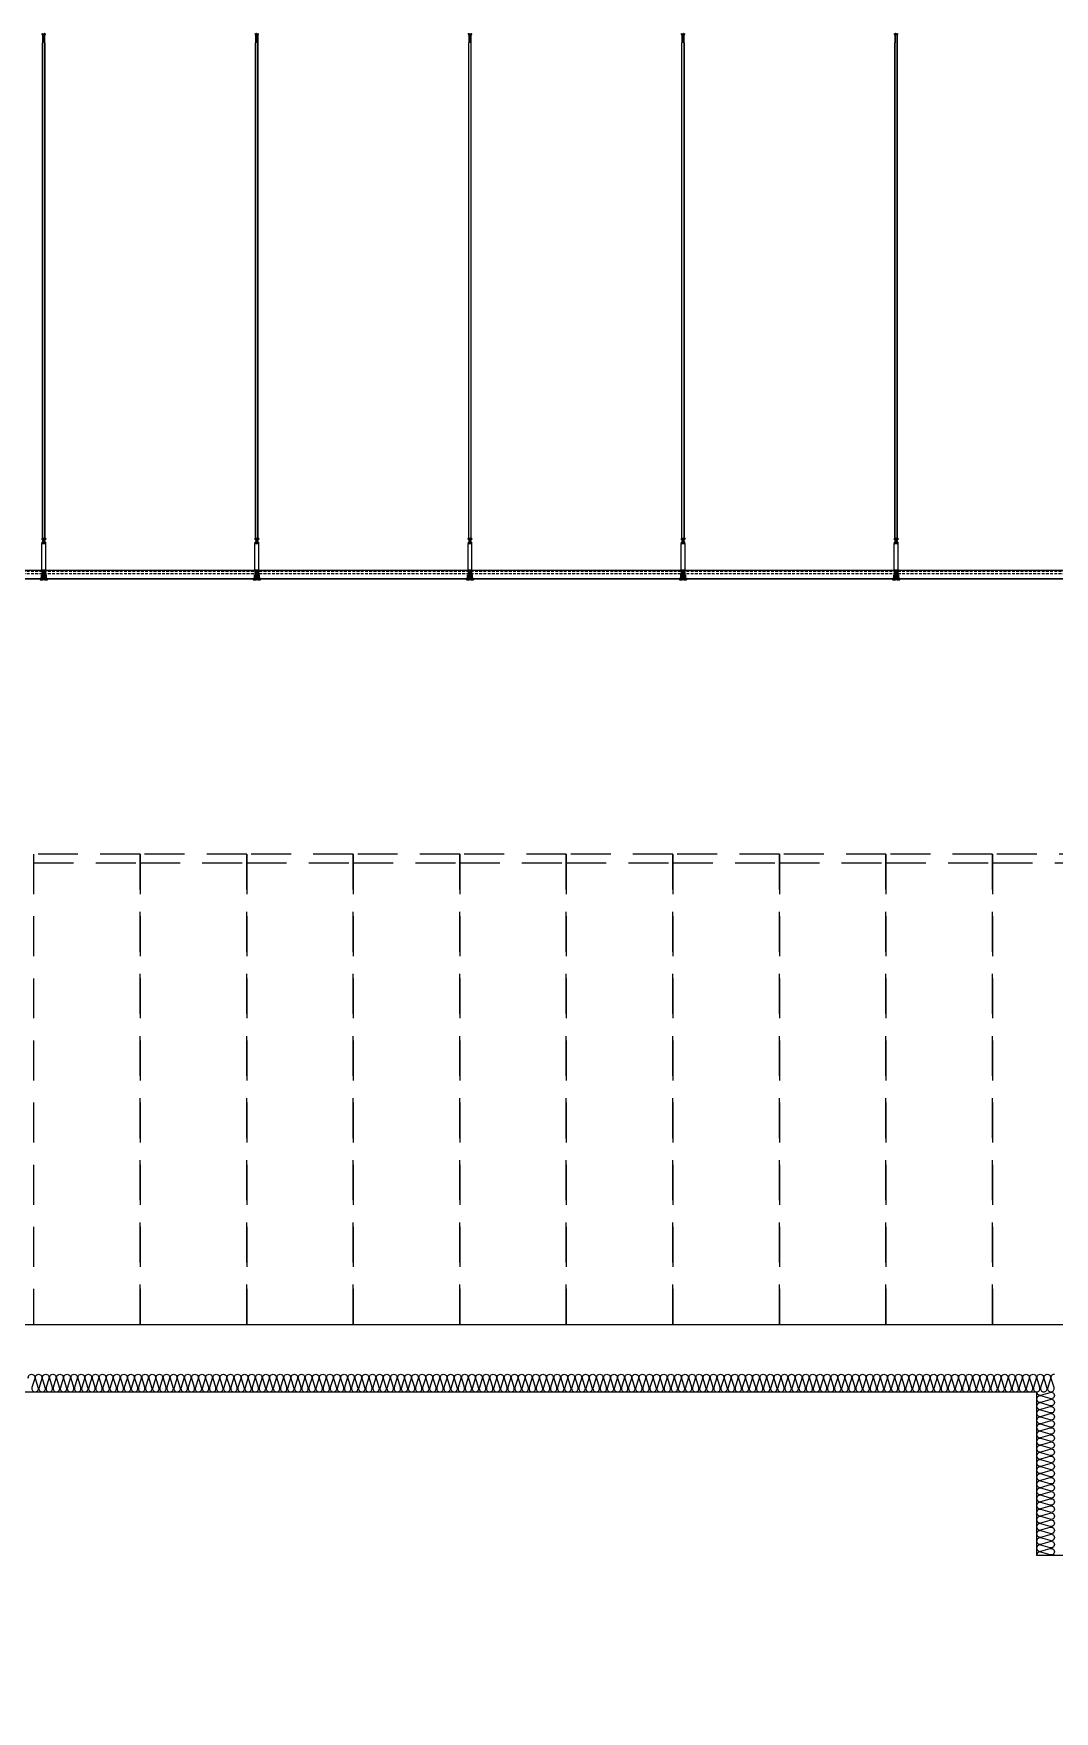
# Model space of a CAD drawing. Header units: millimetres. Extents: x 19868 to 801382, y -4805 to 85279.
# Drawn here: x 353740 to 359488, y 50499 to 59952 of the extents above; entities that cross this region are included whole.
import ezdxf

# ---------------------------------------------------------------- set-up
doc = ezdxf.new("R2010")
doc.units = ezdxf.units.MM
doc.header["$LTSCALE"] = 250
for name, pattern in [('A2', [8, 2, -2, 2, -2]), ('CENTER', [50.8, 31.75, -6.35, 6.35, -6.35]), ('CENTER2', [28.575, 19.05, -3.175, 3.175, -3.175]), ('H1', [1.5, 1, -0.5]), ('HID', [2.8, 1.8, -1]), ('HIDDEN', [9.525, 6.35, -3.175])]:
    doc.linetypes.add(name, pattern=pattern)
for name, color, linetype in [('A-ETC-SERVER', 5, 'H1'), ('A-FIN', 6, 'Continuous'), ('C-1', 252, 'Continuous'), ('C-HANGER', 8, 'Continuous'), ('C-HANGER-C', 8, 'Continuous'), ('C-sec', 252, 'Continuous'), ('C-STL4', 252, 'Continuous'), ('C-STL6', 8, 'Continuous'), ('C-T-BAR MAIN-', 252, 'Continuous'), ('C-삼성엔지니어링_CEILING', 252, 'Continuous'), ('C-압출', 252, 'Continuous'), ('ISL', 251, 'Continuous')]:
    doc.layers.add(name, color=color, linetype=linetype)
doc.layers.add('C-중심선', color=252, linetype='CENTER2', lineweight=20)

# ---------------------------------------------------------------- blocks, each defined once
blk = doc.blocks.new('A$C8f9dbc63')
at = {"layer": 'A-ETC-SERVER', "color": 8, "linetype": 'HID', "ltscale": 0.5}
for p, q in [((2400, 2600), (3000, 2600)), ((3000, 2600), (3600, 2600)), ((3600, 2600), (4200, 2600)), ((4200, 2600), (4800, 2600)), ((4800, 2600), (5400, 2600)), ((5400, 2600), (6000, 2600)), ((6000, 2600), (6600, 2600)), ((6600, 2600), (7200, 2600)), ((7200, 2600), (7800, 2600)), ((7800, 2600), (8400, 2600))]:
    blk.add_line(p, q, dxfattribs=at)
for points in [[(2400, 0), (3000, 0), (3000, 2650), (2400, 2650)], [(3000, 0), (3600, 0), (3600, 2650), (3000, 2650)], [(3600, 0), (4200, 0), (4200, 2650), (3600, 2650)], [(4200, 0), (4800, 0), (4800, 2650), (4200, 2650)], [(4800, 0), (5400, 0), (5400, 2650), (4800, 2650)], [(5400, 0), (6000, 0), (6000, 2650), (5400, 2650)], [(6000, 0), (6600, 0), (6600, 2650), (6000, 2650)], [(6600, 0), (7200, 0), (7200, 2650), (6600, 2650)], [(7200, 0), (7800, 0), (7800, 2650), (7200, 2650)], [(7800, 0), (8400, 0), (8400, 2650), (7800, 2650)]]:
    blk.add_lwpolyline(points, close=True, dxfattribs=at)
blk = doc.blocks.new('usgh')
at = {"layer": 'C-STL4'}
blk.add_lwpolyline([(1763311, 329517), (1763311, 329599), (1763381, 329599), (1763381, 329517)], close=True, dxfattribs=at)
at = {"layer": 'C-압출', "color": 252, "linetype": 'Continuous', "lineweight": 40, "extrusion": (0, 0, -1)}
for p, q in [((1763325, 329522), (1763320, 329517)), ((1763325, 329599), (1763322, 329596)), ((1763322, 329596), (1763325, 329592)), ((1763325, 329592), (1763322, 329588)), ((1763322, 329588), (1763325, 329584)), ((1763325, 329584), (1763322, 329580)), ((1763322, 329580), (1763325, 329576)), ((1763325, 329576), (1763322, 329572)), ((1763322, 329572), (1763325, 329568)), ((1763325, 329568), (1763322, 329565)), ((1763322, 329565), (1763325, 329561)), ((1763325, 329561), (1763322, 329557)), ((1763322, 329557), (1763325, 329553)), ((1763325, 329553), (1763322, 329549)), ((1763322, 329549), (1763325, 329545)), ((1763325, 329545), (1763322, 329541)), ((1763322, 329541), (1763325, 329538)), ((1763325, 329538), (1763322, 329534)), ((1763322, 329534), (1763325, 329530)), ((1763325, 329530), (1763322, 329526)), ((1763322, 329526), (1763325, 329522)), ((1763363, 329517), (1763368, 329522)), ((1763364, 329596), (1763368, 329599)), ((1763368, 329592), (1763364, 329596)), ((1763364, 329588), (1763368, 329592)), ((1763368, 329584), (1763364, 329588)), ((1763364, 329580), (1763368, 329584)), ((1763368, 329576), (1763364, 329580)), ((1763364, 329572), (1763368, 329576)), ((1763368, 329568), (1763364, 329572)), ((1763364, 329565), (1763368, 329568)), ((1763368, 329561), (1763364, 329565)), ((1763364, 329557), (1763368, 329561)), ((1763368, 329553), (1763364, 329557)), ((1763364, 329549), (1763368, 329553)), ((1763368, 329545), (1763364, 329549)), ((1763364, 329541), (1763368, 329545)), ((1763368, 329538), (1763364, 329541)), ((1763364, 329534), (1763368, 329538)), ((1763368, 329530), (1763364, 329534)), ((1763364, 329526), (1763368, 329530)), ((1763368, 329522), (1763364, 329526))]:
    blk.add_line(p, q, dxfattribs=at)
at = {"layer": 'C-중심선'}
blk.add_line((1763346, 329623), (1763346, 329480), dxfattribs=at)
blk = doc.blocks.new('r6okghj')
at = {"layer": 'C-삼성엔지니어링_CEILING'}
for p, q in [((1770244, 316436), (1770234, 316431)), ((1770344, 316436), (1770244, 316436)), ((1770253, 316436), (1770264, 316431)), ((1770274, 316436), (1770264, 316431)), ((1770264, 316396), (1770264, 316431)), ((1770314, 316436), (1770324, 316431)), ((1770334, 316436), (1770324, 316431)), ((1770324, 316396), (1770324, 316431)), ((1770344, 316436), (1770354, 316431)), ((1770244, 316390), (1770234, 316396)), ((1770253, 316390), (1770264, 316396)), ((1770274, 316390), (1770264, 316396)), ((1770314, 316390), (1770324, 316396)), ((1770334, 316390), (1770324, 316396)), ((1770344, 316390), (1770354, 316396))]:
    blk.add_line(p, q, dxfattribs=at)
for points in [[(1770234, 316431), (1770234, 316396)], [(1770354, 316396), (1770354, 316431)], [(1770244, 316390), (1770344, 316390)]]:
    blk.add_lwpolyline(points, dxfattribs=at)
blk = doc.blocks.new('격자틀-1')
at = {"layer": 'C-HANGER'}
for p, q in [((-16.4, 230.4), (6.3, 230.4)), ((-16.4, 230.4), (-16.4, 228.9)), ((-16.4, 228.9), (6.3, 228.9)), ((6.3, 230.4), (6.3, 228.9))]:
    blk.add_line(p, q, dxfattribs=at)
at = {"layer": 'C-HANGER-C'}
for p, q in [((-16.1, 52.1), (-16.1, 202)), ((6, 202), (-16.1, 202)), ((6, 52.1), (6, 202)), ((6, 52.1), (-16.1, 52.1))]:
    blk.add_line(p, q, dxfattribs=at)
at = {"layer": 'C-STL6', "linetype": 'CENTER2', "ltscale": 20}
blk.add_line((-5, 52.7), (-5, -5), dxfattribs=at)
at = {"layer": 'C-T-BAR MAIN-'}
blk.add_lwpolyline([(-14.3, 41.1), (-14.3, 52.1), (4.2, 52.1), (4.2, 41.1), (2.2, 41.1), (2.2, 50.1), (-12.3, 50.1), (-12.3, 41.1), (-14.3, 41.1)], dxfattribs=at)
at = {"layer": 'C-삼성엔지니어링_CEILING'}
for p, q in [((-14, 202), (-14, 203.8)), ((-12.4, 210.8), (-13.9, 209.9)), ((-12.4, 203.8), (-13.9, 204.7)), ((2.3, 210.8), (-12.4, 210.8)), ((2.3, 203.8), (-12.4, 203.8)), ((-11.1, 210.8), (-9.5, 209.9)), ((-11.1, 203.8), (-9.5, 204.7)), ((-10.7, 220.3), (-2.2, 222)), ((-10.7, 220.3), (-9.9, 221.6)), ((-10.7, 218.1), (1, 220.5)), ((-10.7, 220.3), (-9.9, 219.4)), ((-10.7, 218.1), (-9.9, 219.4)), ((-10.7, 215.9), (1, 218.3)), ((-10.7, 218.1), (-9.9, 217.2)), ((-10.7, 215.9), (-9.9, 217.2)), ((-10.7, 213.7), (1, 216.1)), ((-10.7, 215.9), (-9.9, 215)), ((-10.7, 213.7), (-9.9, 215)), ((-10.7, 213.7), (-9.9, 212.8)), ((-10.4, 213.4), (-10.4, 210.8)), ((-10.3, 222), (-9.9, 221.6)), ((-9.9, 221.6), (-7.6, 222)), ((-9.9, 221.6), (-7.6, 222)), ((-9.9, 219.4), (-0.2, 221.3)), ((-9.9, 219.4), (-0.2, 221.3)), ((-9.9, 217.2), (-0.2, 219.1)), ((-9.9, 217.2), (-0.2, 219.1)), ((-9.9, 215), (-0.2, 216.9)), ((-9.9, 215), (-0.2, 216.9)), ((-9.9, 212.8), (-0.2, 214.7)), ((-9.9, 212.8), (-0.2, 214.7)), ((-8, 210.8), (-9.5, 209.9)), ((-9.5, 204.7), (-9.5, 209.9)), ((-8, 203.8), (-9.5, 204.7)), ((-2.1, 210.8), (-0.6, 209.9)), ((-2.1, 203.8), (-0.6, 204.7)), ((1, 210.8), (-0.6, 209.9)), ((-0.6, 204.7), (-0.6, 209.9)), ((1, 203.8), (-0.6, 204.7)), ((-0.2, 221.3), (0.4, 222)), ((-0.2, 221.3), (1, 220.5)), ((-0.2, 219.1), (1, 220.5)), ((-0.2, 219.1), (1, 218.3)), ((-0.2, 216.9), (1, 218.3)), ((-0.2, 216.9), (1, 216.1)), ((-0.2, 214.7), (1, 216.1)), ((0.3, 215.3), (0.3, 210.8)), ((0.3, 215.3), (0.3, 210.8)), ((2.3, 210.8), (3.8, 209.9)), ((2.3, 203.8), (3.8, 204.7)), ((3.9, 202), (3.9, 203.8))]:
    blk.add_line(p, q, dxfattribs=at)
for points in [[(3.9, 203.8), (-14, 203.8)], [(-13.9, 209.9), (-13.9, 204.7)], [(-12.4, 203.8), (2.3, 203.8)], [(3.8, 204.7), (3.8, 209.9)]]:
    blk.add_lwpolyline(points, dxfattribs=at)
at = {"layer": 'C-압출', "linetype": 'Continuous', "lineweight": 40, "extrusion": (0, 0, -1)}
for p, q in [((-25.1, 0.3), (-25.1, 2.2)), ((-24.8, 2.5), (-12.6, 2.5)), ((-10.1, 0), (-24.8, 0)), ((-12.3, 2.8), (-12.3, 28.3)), ((-10.1, 50), (-8.3, 50)), ((-9.8, 19.7), (-9.8, 18.9)), ((-9.8, 18.9), (-9.2, 18.3)), ((-9.2, 18.3), (-9.8, 17.6)), ((-9.8, 17.6), (-9.2, 17)), ((-9.2, 17), (-9.8, 16.4)), ((-9.8, 16.4), (-9.2, 15.8)), ((-9.2, 15.8), (-9.8, 15.1)), ((-9.8, 15.1), (-9.2, 14.5)), ((-9.2, 14.5), (-9.8, 13.9)), ((-9.8, 13.9), (-9.2, 13.2)), ((-9.2, 13.2), (-9.8, 12.6)), ((-9.8, 12.6), (-9.2, 12)), ((-9.2, 12), (-9.8, 11.4)), ((-9.8, 11.4), (-9.2, 10.8)), ((-9.2, 10.8), (-9.8, 10.1)), ((-9.8, 10.1), (-9.2, 9.5)), ((-9.2, 9.5), (-9.8, 8.9)), ((-9.8, 8.9), (-9.2, 8.2)), ((-9.2, 8.2), (-9.8, 7.6)), ((-9.8, 7.6), (-9.2, 7)), ((-9.2, 7), (-9.8, 6.4)), ((-9.8, 6.4), (-9.2, 5.8)), ((-9.2, 5.8), (-9.8, 5.1)), ((-9.8, 5.1), (-9.2, 4.5)), ((-9.2, 4.5), (-9.8, 3.9)), ((-9.8, 3.9), (-9.2, 3.2)), ((-9.2, 3.2), (-9.8, 2.6)), ((-9.8, 2.6), (-9.2, 2)), ((-9.2, 2), (-9.8, 1.4)), ((-9.8, 1.4), (-9.8, 0.6)), ((-9.8, 0.6), (-9.8, 0.3)), ((-0.6, 20), (-9.5, 20)), ((-8.1, 49.7), (-8.1, 49.5)), ((-2, 49), (-2, 49.7)), ((-1.7, 50), (0.1, 50)), ((-0.9, 17.6), (-0.3, 18.3)), ((-0.3, 17), (-0.9, 17.6)), ((-0.9, 16.4), (-0.3, 17)), ((-0.3, 15.8), (-0.9, 16.4)), ((-0.9, 15.1), (-0.3, 15.8)), ((-0.3, 14.5), (-0.9, 15.1)), ((-0.9, 13.9), (-0.3, 14.5)), ((-0.3, 13.2), (-0.9, 13.9)), ((-0.9, 12.6), (-0.3, 13.2)), ((-0.3, 12), (-0.9, 12.6)), ((-0.9, 11.4), (-0.3, 12)), ((-0.3, 10.8), (-0.9, 11.4)), ((-0.9, 10.1), (-0.3, 10.8)), ((-0.3, 9.5), (-0.9, 10.1)), ((-0.9, 8.9), (-0.3, 9.5)), ((-0.3, 8.2), (-0.9, 8.9)), ((-0.9, 7.6), (-0.3, 8.2)), ((-0.3, 7), (-0.9, 7.6)), ((-0.9, 6.4), (-0.3, 7)), ((-0.3, 5.8), (-0.9, 6.4)), ((-0.9, 5.1), (-0.3, 5.8)), ((-0.3, 4.5), (-0.9, 5.1)), ((-0.9, 3.9), (-0.3, 4.5)), ((-0.3, 3.2), (-0.9, 3.9)), ((-0.9, 2.6), (-0.3, 3.2)), ((-0.3, 2), (-0.9, 2.6)), ((-0.9, 1.4), (-0.3, 2)), ((-0.3, 0.8), (-0.9, 1.4)), ((-0.3, 18.3), (-0.3, 19.7)), ((-0.3, 0.3), (-0.3, 0.8)), ((14.7, 0), (0, 0)), ((2.2, 28.3), (2.2, 2.8)), ((2.5, 2.5), (14.7, 2.5)), ((14.9, 2.2), (14.9, 0.3))]:
    blk.add_line(p, q, dxfattribs=at)
at = {"layer": 'C-압출', "linetype": 'Continuous', "lineweight": 40}
for p, q in [((-12.3, 28.3), (-12.3, 49.7)), ((-12, 50), (-8.3, 50)), ((-9.3, 31.3), (-9.3, 44.7)), ((-9, 45), (-8.3, 45)), ((-9, 31), (-1.1, 31)), ((-8.1, 49.7), (-8.1, 45.3)), ((-2, 49.7), (-2, 45.3)), ((-1.7, 50), (1.9, 50)), ((-1.7, 45), (-1.1, 45)), ((-0.8, 31.3), (-0.8, 44.7)), ((2.2, 28.3), (2.2, 49.7))]:
    blk.add_line(p, q, dxfattribs=at)
at = {"layer": 'C-압출', "linetype": 'Continuous', "lineweight": 40, "extrusion": (0, 0, -1)}
for centre, start, end in [((24.8, 0.3), 270, 0), ((12.6, 2.8), 180, 270), ((10.1, 0.3), 180, 270), ((9.5, 19.7), 0, 90), ((8.3, 49.7), 90, 180), ((1.7, 49.7), 0, 90), ((0.6, 19.7), 90, 180), ((0, 0.3), 270, 0), ((-2.5, 2.8), 270, 0), ((-14.7, 2.2), 90, 180), ((-14.7, 0.3), 180, 270)]:
    blk.add_arc(centre, 0.3, start, end, dxfattribs=at)
at = {"layer": 'C-압출', "linetype": 'Continuous', "lineweight": 40}
for centre, start, end in [((-12, 49.7), 90, 180), ((-9, 44.7), 90, 180), ((-9, 31.3), 180, 270), ((-8.3, 49.7), 0, 90), ((-8.3, 45.3), 270, 0), ((-1.7, 45.3), 180, 270), ((-1.1, 44.7), 0, 90), ((-1.1, 31.3), 270, 0), ((1.9, 49.7), 0, 90)]:
    blk.add_arc(centre, 0.3, start, end, dxfattribs=at)
at = {"layer": 'C-압출'}
blk.add_arc((-1.7, 49.7), 0.3, 90, 180, dxfattribs=at)
at = {"layer": 'C-중심선', "linetype": 'CENTER', "lineweight": 5}
blk.add_line((-14.5, 25.5), (4.4, 25.5), dxfattribs=at)
at = {"layer": 'C-HANGER-C'}
for name, p, xscale, yscale, zscale in [('r6okghj', (-263370.1, -46847), 0.1487691112046762, 0.1487691112046762, 0.1487691112046762), ('usgh', (-176673.6, -32977.4), 0.1001893939418906, 0.1001893939418906, 0.1001893939418906)]:
    blk.add_blockref(name, p, dxfattribs=dict(at, xscale=xscale, yscale=yscale, zscale=zscale))

msp = doc.modelspace()

# ---------------------------------------------------------------- linework, layer by layer
at = {"layer": 'A-FIN'}
msp.add_line((333488.2, 52678.9), (364288.2, 52678.9), dxfattribs=at)
at = {"layer": 'C-1', "linetype": 'A2'}
for p, q in [((353788.5, 59946.1), (353787.4, 59948.9)), ((353787.9, 59950), (353793.6, 59951.2)), ((353792.3, 59941.7), (353788, 59951.5)), ((353788.5, 59946.1), (353789.4, 59946.4)), ((353789.2, 59944.4), (353790, 59944.7)), ((353790.2, 59941.7), (353789.2, 59944.4)), ((353790, 59944.7), (353789.4, 59946.4)), ((353790.2, 59941.7), (353790.2, 59898.9)), ((353792.3, 59941.7), (353792.3, 59898.9)), ((353797.1, 59942.5), (353794.5, 59950.7)), ((353797.1, 59942.5), (353799.7, 59950.7)), ((353800.7, 59951.2), (353806.3, 59950)), ((353802, 59941.7), (353806.2, 59951.5)), ((353802, 59898.9), (353802, 59941.7)), ((353804, 59941.7), (353805.1, 59944.4)), ((353804, 59898.9), (353804, 59941.7)), ((353804.2, 59944.7), (353804.8, 59946.4)), ((353805.1, 59944.4), (353804.2, 59944.7)), ((353805.7, 59946.1), (353804.8, 59946.4)), ((353805.7, 59946.1), (353806.9, 59948.9)), ((354988.5, 59946.1), (354987.4, 59948.9)), ((354987.9, 59950), (354993.6, 59951.2)), ((354992.3, 59941.7), (354988, 59951.5)), ((354988.5, 59946.1), (354989.4, 59946.4)), ((354989.2, 59944.4), (354990, 59944.7)), ((354990.2, 59941.7), (354989.2, 59944.4)), ((354990, 59944.7), (354989.4, 59946.4)), ((354990.2, 59941.7), (354990.2, 59898.9)), ((354992.3, 59941.7), (354992.3, 59898.9)), ((354997.1, 59942.5), (354994.5, 59950.7)), ((354997.1, 59942.5), (354999.7, 59950.7)), ((355000.7, 59951.2), (355006.3, 59950)), ((355002, 59941.7), (355006.2, 59951.5)), ((355002, 59898.9), (355002, 59941.7)), ((355004, 59941.7), (355005.1, 59944.4)), ((355004, 59898.9), (355004, 59941.7)), ((355004.2, 59944.7), (355004.8, 59946.4)), ((355005.1, 59944.4), (355004.2, 59944.7)), ((355005.7, 59946.1), (355004.8, 59946.4)), ((355005.7, 59946.1), (355006.9, 59948.9)), ((356188.5, 59946.1), (356187.4, 59948.9)), ((356187.9, 59950), (356193.6, 59951.2)), ((356192.3, 59941.7), (356188, 59951.5)), ((356188.5, 59946.1), (356189.4, 59946.4)), ((356189.2, 59944.4), (356190, 59944.7)), ((356190.2, 59941.7), (356189.2, 59944.4)), ((356190, 59944.7), (356189.4, 59946.4)), ((356190.2, 59941.7), (356190.2, 59898.9)), ((356192.3, 59941.7), (356192.3, 59898.9)), ((356197.1, 59942.5), (356194.5, 59950.7)), ((356197.1, 59942.5), (356199.7, 59950.7)), ((356200.7, 59951.2), (356206.3, 59950)), ((356202, 59941.7), (356206.2, 59951.5)), ((356202, 59898.9), (356202, 59941.7)), ((356204, 59941.7), (356205.1, 59944.4)), ((356204, 59898.9), (356204, 59941.7)), ((356204.2, 59944.7), (356204.8, 59946.4)), ((356205.1, 59944.4), (356204.2, 59944.7)), ((356205.7, 59946.1), (356204.8, 59946.4)), ((356205.7, 59946.1), (356206.9, 59948.9)), ((357388.5, 59946.1), (357387.4, 59948.9)), ((357387.9, 59950), (357393.6, 59951.2)), ((357392.3, 59941.7), (357388, 59951.5)), ((357388.5, 59946.1), (357389.4, 59946.4)), ((357389.2, 59944.4), (357390, 59944.7)), ((357390.2, 59941.7), (357389.2, 59944.4)), ((357390, 59944.7), (357389.4, 59946.4)), ((357390.2, 59941.7), (357390.2, 59898.9)), ((357392.3, 59941.7), (357392.3, 59898.9)), ((357397.1, 59942.5), (357394.5, 59950.7)), ((357397.1, 59942.5), (357399.7, 59950.7)), ((357400.7, 59951.2), (357406.3, 59950)), ((357402, 59941.7), (357406.2, 59951.5)), ((357402, 59898.9), (357402, 59941.7)), ((357404, 59941.7), (357405.1, 59944.4)), ((357404, 59898.9), (357404, 59941.7)), ((357404.2, 59944.7), (357404.8, 59946.4)), ((357405.1, 59944.4), (357404.2, 59944.7)), ((357405.7, 59946.1), (357404.8, 59946.4)), ((357405.7, 59946.1), (357406.9, 59948.9)), ((358588.5, 59946.1), (358587.4, 59948.9)), ((358587.9, 59950), (358593.6, 59951.2)), ((358592.3, 59941.7), (358588, 59951.5)), ((358588.5, 59946.1), (358589.4, 59946.4)), ((358589.2, 59944.4), (358590, 59944.7)), ((358590.2, 59941.7), (358589.2, 59944.4)), ((358590, 59944.7), (358589.4, 59946.4)), ((358590.2, 59941.7), (358590.2, 59898.9)), ((358592.3, 59941.7), (358592.3, 59898.9)), ((358597.1, 59942.5), (358594.5, 59950.7)), ((358597.1, 59942.5), (358599.7, 59950.7)), ((358600.7, 59951.2), (358606.3, 59950)), ((358602, 59941.7), (358606.2, 59951.5)), ((358602, 59898.9), (358602, 59941.7)), ((358604, 59941.7), (358605.1, 59944.4)), ((358604, 59898.9), (358604, 59941.7)), ((358604.2, 59944.7), (358604.8, 59946.4)), ((358605.1, 59944.4), (358604.2, 59944.7)), ((358605.7, 59946.1), (358604.8, 59946.4)), ((358605.7, 59946.1), (358606.9, 59948.9))]:
    msp.add_line(p, q, dxfattribs=at)
for centre, start, end in [((353788.1, 59949.2), 102.52881, 201.80141), ((353793.7, 59950.4), 17.65012, 102.52881), ((353800.5, 59950.4), 77.47119, 162.34988), ((353806.1, 59949.2), 338.19859, 77.47119), ((354988.1, 59949.2), 102.52881, 201.80141), ((354993.7, 59950.4), 17.65012, 102.52881), ((355000.5, 59950.4), 77.47119, 162.34988), ((355006.1, 59949.2), 338.19859, 77.47119), ((356188.1, 59949.2), 102.52881, 201.80141), ((356193.7, 59950.4), 17.65012, 102.52881), ((356200.5, 59950.4), 77.47119, 162.34988), ((356206.1, 59949.2), 338.19859, 77.47119), ((357388.1, 59949.2), 102.52881, 201.80141), ((357393.7, 59950.4), 17.65012, 102.52881), ((357400.5, 59950.4), 77.47119, 162.34988), ((357406.1, 59949.2), 338.19859, 77.47119), ((358588.1, 59949.2), 102.52881, 201.80141), ((358593.7, 59950.4), 17.65012, 102.52881), ((358600.5, 59950.4), 77.47119, 162.34988), ((358606.1, 59949.2), 338.19859, 77.47119)]:
    msp.add_arc(centre, 0.808, start, end, dxfattribs=at)
at = {"layer": 'C-HANGER'}
for p, q in [((353790, 57106.9), (353790, 59898.9)), ((353790.9, 57106.9), (353790.9, 59898.9)), ((353803.4, 57106.9), (353803.4, 59898.9)), ((353804.3, 57106.9), (353804.3, 59898.9)), ((354990, 57106.9), (354990, 59898.9)), ((354990.9, 57106.9), (354990.9, 59898.9)), ((355003.4, 57106.9), (355003.4, 59898.9)), ((355004.3, 57106.9), (355004.3, 59898.9)), ((356190, 57106.9), (356190, 59898.9)), ((356190.9, 57106.9), (356190.9, 59898.9)), ((356203.4, 57106.9), (356203.4, 59898.9)), ((356204.3, 57106.9), (356204.3, 59898.9)), ((357390, 57106.9), (357390, 59898.9)), ((357390.9, 57106.9), (357390.9, 59898.9)), ((357403.4, 57106.9), (357403.4, 59898.9)), ((357404.3, 57106.9), (357404.3, 59898.9)), ((358590, 57106.9), (358590, 59898.9)), ((358590.9, 57106.9), (358590.9, 59898.9)), ((358603.4, 57106.9), (358603.4, 59898.9)), ((358604.3, 57106.9), (358604.3, 59898.9))]:
    msp.add_line(p, q, dxfattribs=at)
at = {"layer": 'C-sec'}
for points in [[(353783.2, 56879.7), (352611.1, 56879.7, -0.361786), (352610.8, 56880), (352610.8, 56901.7), (352610.1, 56901.7), (352610.1, 56879.2, 0.414214), (352610.4, 56878.9), (353783.8, 56878.9, 0.414214), (353784.1, 56879.2), (353784.1, 56901.7), (353783.4, 56901.7), (353783.4, 56880, -0.414214), (353783.1, 56879.7)], [(354983.2, 56879.7), (353811.1, 56879.7, -0.361786), (353810.8, 56880), (353810.8, 56901.7), (353810.1, 56901.7), (353810.1, 56879.2, 0.414214), (353810.4, 56878.9), (354983.8, 56878.9, 0.414214), (354984.1, 56879.2), (354984.1, 56901.7), (354983.4, 56901.7), (354983.4, 56880, -0.414214), (354983.1, 56879.7)], [(356183.2, 56879.7), (355011.1, 56879.7, -0.361786), (355010.8, 56880), (355010.8, 56901.7), (355010.1, 56901.7), (355010.1, 56879.2, 0.414214), (355010.4, 56878.9), (356183.8, 56878.9, 0.414214), (356184.1, 56879.2), (356184.1, 56901.7), (356183.4, 56901.7), (356183.4, 56880, -0.414214), (356183.1, 56879.7)], [(357383.2, 56879.7), (356211.1, 56879.7, -0.361786), (356210.8, 56880), (356210.8, 56901.7), (356210.1, 56901.7), (356210.1, 56879.2, 0.414214), (356210.4, 56878.9), (357383.8, 56878.9, 0.414214), (357384.1, 56879.2), (357384.1, 56901.7), (357383.4, 56901.7), (357383.4, 56880, -0.414214), (357383.1, 56879.7)], [(358583.2, 56879.7), (357411.1, 56879.7, -0.361786), (357410.8, 56880), (357410.8, 56901.7), (357410.1, 56901.7), (357410.1, 56879.2, 0.414214), (357410.4, 56878.9), (358583.8, 56878.9, 0.414214), (358584.1, 56879.2), (358584.1, 56901.7), (358583.4, 56901.7), (358583.4, 56880, -0.414214), (358583.1, 56879.7)], [(359783.2, 56879.7), (358611.1, 56879.7, -0.361786), (358610.8, 56880), (358610.8, 56901.7), (358610.1, 56901.7), (358610.1, 56879.2, 0.414214), (358610.4, 56878.9), (359783.8, 56878.9, 0.414214), (359784.1, 56879.2), (359784.1, 56901.7), (359783.4, 56901.7), (359783.4, 56880, -0.414214), (359783.1, 56879.7)]]:
    msp.add_lwpolyline(points, format="xyb", dxfattribs=at)
at = {"layer": 'C-STL6'}
msp.add_line((364266.2, 56926.4), (349010.1, 56926.4), dxfattribs=at)
at = {"layer": 'C-STL6', "linetype": 'HIDDEN', "ltscale": 0.01}
for p, q in [((364266.2, 56921.5), (349010.1, 56921.5)), ((364266.2, 56907.5), (349010.1, 56907.5))]:
    msp.add_line(p, q, dxfattribs=at)
at = {"layer": 'ISL'}
for points in [[(353710.6, 52374.7, -1.372593), (353745.9, 52374.7), (353730.6, 52323.2, 0.509267), (353748.2, 52298.9, 0.509267), (353765.9, 52323.2), (353750.6, 52374.7, -1.372593), (353785.9, 52374.7), (353770.6, 52323.2, 0.509267), (353788.2, 52298.9, 0.509267), (353805.9, 52323.2), (353790.6, 52374.7, -1.372593), (353825.9, 52374.7), (353810.6, 52323.2, 0.509267), (353828.2, 52298.9, 0.509267), (353845.9, 52323.2), (353830.6, 52374.7, -1.372593), (353865.9, 52374.7), (353850.6, 52323.2, 0.509267), (353868.2, 52298.9, 0.509267), (353885.9, 52323.2), (353870.6, 52374.7, -1.372593), (353905.9, 52374.7), (353890.6, 52323.2, 0.509267), (353908.2, 52298.9, 0.509267), (353925.9, 52323.2), (353910.6, 52374.7, -1.372593), (353945.9, 52374.7), (353930.6, 52323.2, 0.509267), (353948.2, 52298.9, 0.509267), (353965.9, 52323.2), (353950.6, 52374.7, -1.372593), (353985.9, 52374.7), (353970.6, 52323.2, 0.509267), (353988.2, 52298.9, 0.509267), (354005.9, 52323.2), (353990.6, 52374.7, -1.372593), (354025.9, 52374.7), (354010.6, 52323.2, 0.509267), (354028.2, 52298.9, 0.509267), (354045.9, 52323.2), (354030.6, 52374.7, -1.372593), (354065.9, 52374.7), (354050.6, 52323.2, 0.509267), (354068.2, 52298.9, 0.509267), (354085.9, 52323.2), (354070.6, 52374.7, -1.372593), (354105.9, 52374.7), (354090.6, 52323.2, 0.509267), (354108.2, 52298.9, 0.509267), (354125.9, 52323.2), (354110.6, 52374.7, -1.372593), (354145.9, 52374.7), (354130.6, 52323.2, 0.509267), (354148.2, 52298.9, 0.509267), (354165.9, 52323.2), (354150.6, 52374.7, -1.372593), (354185.9, 52374.7), (354170.6, 52323.2, 0.509267), (354188.2, 52298.9, 0.509267), (354205.9, 52323.2), (354190.6, 52374.7, -1.372593), (354225.9, 52374.7), (354210.6, 52323.2, 0.509267), (354228.2, 52298.9, 0.509267), (354245.9, 52323.2), (354230.6, 52374.7, -1.372593), (354265.9, 52374.7), (354250.6, 52323.2, 0.509267), (354268.2, 52298.9, 0.509267), (354285.9, 52323.2), (354270.6, 52374.7, -1.372593), (354305.9, 52374.7), (354290.6, 52323.2, 0.509267), (354308.2, 52298.9, 0.509267), (354325.9, 52323.2), (354310.6, 52374.7, -1.372593), (354345.9, 52374.7), (354330.6, 52323.2, 0.509267), (354348.2, 52298.9, 0.509267), (354365.9, 52323.2), (354350.6, 52374.7, -1.372593), (354385.9, 52374.7), (354370.6, 52323.2, 0.509267), (354388.2, 52298.9, 0.509267), (354405.9, 52323.2), (354390.6, 52374.7, -1.372593), (354425.9, 52374.7), (354410.6, 52323.2, 0.509267), (354428.2, 52298.9, 0.509267), (354445.9, 52323.2), (354430.6, 52374.7, -1.372593), (354465.9, 52374.7), (354450.6, 52323.2, 0.509267), (354468.2, 52298.9, 0.509267), (354485.9, 52323.2), (354470.6, 52374.7, -1.372593), (354505.9, 52374.7), (354490.6, 52323.2, 0.509267), (354508.2, 52298.9, 0.509267), (354525.9, 52323.2), (354510.6, 52374.7, -1.372593), (354545.9, 52374.7), (354530.6, 52323.2, 0.509267), (354548.2, 52298.9, 0.509267), (354565.9, 52323.2), (354550.6, 52374.7, -1.372593), (354585.9, 52374.7), (354570.6, 52323.2, 0.509267), (354588.2, 52298.9, 0.509267), (354605.9, 52323.2), (354590.6, 52374.7, -1.372593), (354625.9, 52374.7), (354610.6, 52323.2, 0.509267), (354628.2, 52298.9, 0.509267), (354645.9, 52323.2), (354630.6, 52374.7, -1.372593), (354665.9, 52374.7), (354650.6, 52323.2, 0.509267), (354668.2, 52298.9, 0.509267), (354685.9, 52323.2), (354670.6, 52374.7, -1.372593), (354705.9, 52374.7), (354690.6, 52323.2, 0.509267), (354708.2, 52298.9, 0.509267), (354725.9, 52323.2), (354710.6, 52374.7, -1.372593), (354745.9, 52374.7), (354730.6, 52323.2, 0.509267), (354748.2, 52298.9, 0.509267), (354765.9, 52323.2), (354750.6, 52374.7, -1.372593), (354785.9, 52374.7), (354770.6, 52323.2, 0.509267), (354788.2, 52298.9, 0.509267), (354805.9, 52323.2), (354790.6, 52374.7, -1.372593), (354825.9, 52374.7), (354810.6, 52323.2, 0.509267), (354828.2, 52298.9, 0.509267), (354845.9, 52323.2), (354830.6, 52374.7, -1.372593), (354865.9, 52374.7), (354850.6, 52323.2, 0.509267), (354868.2, 52298.9, 0.509267), (354885.9, 52323.2), (354870.6, 52374.7, -1.372593), (354905.9, 52374.7), (354890.6, 52323.2, 0.509267), (354908.2, 52298.9, 0.509267), (354925.9, 52323.2), (354910.6, 52374.7, -1.372593), (354945.9, 52374.7), (354930.6, 52323.2, 0.509267), (354948.2, 52298.9, 0.509267), (354965.9, 52323.2), (354950.6, 52374.7, -1.372593), (354985.9, 52374.7), (354970.6, 52323.2, 0.509267), (354988.2, 52298.9, 0.509267), (355005.9, 52323.2), (354990.6, 52374.7, -1.372593), (355025.9, 52374.7), (355010.6, 52323.2, 0.509267), (355028.2, 52298.9, 0.509267), (355045.9, 52323.2), (355030.6, 52374.7, -1.372593), (355065.9, 52374.7), (355050.6, 52323.2, 0.509267), (355068.2, 52298.9, 0.509267), (355085.9, 52323.2), (355070.6, 52374.7, -1.372593), (355105.9, 52374.7), (355090.6, 52323.2, 0.509267), (355108.2, 52298.9, 0.509267), (355125.9, 52323.2), (355110.6, 52374.7, -1.372593), (355145.9, 52374.7), (355130.6, 52323.2, 0.509267), (355148.2, 52298.9, 0.509267), (355165.9, 52323.2), (355150.6, 52374.7, -1.372593), (355185.9, 52374.7), (355170.6, 52323.2, 0.509267), (355188.2, 52298.9, 0.509267), (355205.9, 52323.2), (355190.6, 52374.7, -1.372593), (355225.9, 52374.7), (355210.6, 52323.2, 0.509267), (355228.2, 52298.9, 0.509267), (355245.9, 52323.2), (355230.6, 52374.7, -1.372593), (355265.9, 52374.7), (355250.6, 52323.2, 0.509267), (355268.2, 52298.9, 0.509267), (355285.9, 52323.2), (355270.6, 52374.7, -1.372593), (355305.9, 52374.7), (355290.6, 52323.2, 0.509267), (355308.2, 52298.9, 0.509267), (355325.9, 52323.2), (355310.6, 52374.7, -1.372593), (355345.9, 52374.7), (355330.6, 52323.2, 0.509267), (355348.2, 52298.9, 0.509267), (355365.9, 52323.2), (355350.6, 52374.7, -1.372593), (355385.9, 52374.7), (355370.6, 52323.2, 0.509267), (355388.2, 52298.9, 0.509267), (355405.9, 52323.2), (355390.6, 52374.7, -1.372593), (355425.9, 52374.7), (355410.6, 52323.2, 0.509267), (355428.2, 52298.9, 0.509267), (355445.9, 52323.2), (355430.6, 52374.7, -1.372593), (355465.9, 52374.7), (355450.6, 52323.2, 0.509267), (355468.2, 52298.9, 0.509267), (355485.9, 52323.2), (355470.6, 52374.7, -1.372593), (355505.9, 52374.7), (355490.6, 52323.2, 0.509267), (355508.2, 52298.9, 0.509267), (355525.9, 52323.2), (355510.6, 52374.7, -1.372593), (355545.9, 52374.7), (355530.6, 52323.2, 0.509267), (355548.2, 52298.9, 0.509267), (355565.9, 52323.2), (355550.6, 52374.7, -1.372593), (355585.9, 52374.7), (355570.6, 52323.2, 0.509267), (355588.2, 52298.9, 0.509267), (355605.9, 52323.2), (355590.6, 52374.7, -1.372593), (355625.9, 52374.7), (355610.6, 52323.2, 0.509267), (355628.2, 52298.9, 0.509267), (355645.9, 52323.2), (355630.6, 52374.7, -1.372593), (355665.9, 52374.7), (355650.6, 52323.2, 0.509267), (355668.2, 52298.9, 0.509267), (355685.9, 52323.2), (355670.6, 52374.7, -1.372593), (355705.9, 52374.7), (355690.6, 52323.2, 0.509267), (355708.2, 52298.9, 0.509267), (355725.9, 52323.2), (355710.6, 52374.7, -1.372593), (355745.9, 52374.7), (355730.6, 52323.2, 0.509267), (355748.2, 52298.9, 0.509267), (355765.9, 52323.2), (355750.6, 52374.7, -1.372593), (355785.9, 52374.7), (355770.6, 52323.2, 0.509267), (355788.2, 52298.9, 0.509267), (355805.9, 52323.2), (355790.6, 52374.7, -1.372593), (355825.9, 52374.7), (355810.6, 52323.2, 0.509267), (355828.2, 52298.9, 0.509267), (355845.9, 52323.2), (355830.6, 52374.7, -1.372593), (355865.9, 52374.7), (355850.6, 52323.2, 0.509267), (355868.2, 52298.9, 0.509267), (355885.9, 52323.2), (355870.6, 52374.7, -1.372593), (355905.9, 52374.7), (355890.6, 52323.2, 0.509267), (355908.2, 52298.9, 0.509267), (355925.9, 52323.2), (355910.6, 52374.7, -1.372593), (355945.9, 52374.7), (355930.6, 52323.2, 0.509267), (355948.2, 52298.9, 0.509267), (355965.9, 52323.2), (355950.6, 52374.7, -1.372593), (355985.9, 52374.7), (355970.6, 52323.2, 0.509267), (355988.2, 52298.9, 0.509267), (356005.9, 52323.2), (355990.6, 52374.7, -1.372593), (356025.9, 52374.7), (356010.6, 52323.2, 0.509267), (356028.2, 52298.9, 0.509267), (356045.9, 52323.2), (356030.6, 52374.7, -1.372593), (356065.9, 52374.7), (356050.6, 52323.2, 0.509267), (356068.2, 52298.9, 0.509267), (356085.9, 52323.2), (356070.6, 52374.7, -1.372593), (356105.9, 52374.7), (356090.6, 52323.2, 0.509267), (356108.2, 52298.9, 0.509267), (356125.9, 52323.2), (356110.6, 52374.7, -1.372593), (356145.9, 52374.7), (356130.6, 52323.2, 0.509267), (356148.2, 52298.9, 0.509267), (356165.9, 52323.2), (356150.6, 52374.7, -1.372593), (356185.9, 52374.7), (356170.6, 52323.2, 0.509267), (356188.2, 52298.9, 0.509267), (356205.9, 52323.2), (356190.6, 52374.7, -1.372593), (356225.9, 52374.7), (356210.6, 52323.2, 0.509267), (356228.2, 52298.9, 0.509267), (356245.9, 52323.2), (356230.6, 52374.7, -1.372593), (356265.9, 52374.7), (356250.6, 52323.2, 0.509267), (356268.2, 52298.9, 0.509267), (356285.9, 52323.2), (356270.6, 52374.7, -1.372593), (356305.9, 52374.7), (356290.6, 52323.2, 0.509267), (356308.2, 52298.9, 0.509267), (356325.9, 52323.2), (356310.6, 52374.7, -1.372593), (356345.9, 52374.7), (356330.6, 52323.2, 0.509267), (356348.2, 52298.9, 0.509267), (356365.9, 52323.2), (356350.6, 52374.7, -1.372593), (356385.9, 52374.7), (356370.6, 52323.2, 0.509267), (356388.2, 52298.9, 0.509267), (356405.9, 52323.2), (356390.6, 52374.7, -1.372593), (356425.9, 52374.7), (356410.6, 52323.2, 0.509267), (356428.2, 52298.9, 0.509267), (356445.9, 52323.2), (356430.6, 52374.7, -1.372593), (356465.9, 52374.7), (356450.6, 52323.2, 0.509267), (356468.2, 52298.9, 0.509267), (356485.9, 52323.2), (356470.6, 52374.7, -1.372593), (356505.9, 52374.7), (356490.6, 52323.2, 0.509267), (356508.2, 52298.9, 0.509267), (356525.9, 52323.2), (356510.6, 52374.7, -1.372593), (356545.9, 52374.7), (356530.6, 52323.2, 0.509267), (356548.2, 52298.9, 0.509267), (356565.9, 52323.2), (356550.6, 52374.7, -1.372593), (356585.9, 52374.7), (356570.6, 52323.2, 0.509267), (356588.2, 52298.9, 0.509267), (356605.9, 52323.2), (356590.6, 52374.7, -1.372593), (356625.9, 52374.7), (356610.6, 52323.2, 0.509267), (356628.2, 52298.9, 0.509267), (356645.9, 52323.2), (356630.6, 52374.7, -1.372593), (356665.9, 52374.7), (356650.6, 52323.2, 0.509267), (356668.2, 52298.9, 0.509267), (356685.9, 52323.2), (356670.6, 52374.7, -1.372593), (356705.9, 52374.7), (356690.6, 52323.2, 0.509267), (356708.2, 52298.9, 0.509267), (356725.9, 52323.2), (356710.6, 52374.7, -1.372593), (356745.9, 52374.7), (356730.6, 52323.2, 0.509267), (356748.2, 52298.9, 0.509267), (356765.9, 52323.2), (356750.6, 52374.7, -1.372593), (356785.9, 52374.7), (356770.6, 52323.2, 0.509267), (356788.2, 52298.9, 0.509267), (356805.9, 52323.2), (356790.6, 52374.7, -1.372593), (356825.9, 52374.7), (356810.6, 52323.2, 0.509267), (356828.2, 52298.9, 0.509267), (356845.9, 52323.2), (356830.6, 52374.7, -1.372593), (356865.9, 52374.7), (356850.6, 52323.2, 0.509267), (356868.2, 52298.9, 0.509267), (356885.9, 52323.2), (356870.6, 52374.7, -1.372593), (356905.9, 52374.7), (356890.6, 52323.2, 0.509267), (356908.2, 52298.9, 0.509267), (356925.9, 52323.2), (356910.6, 52374.7, -1.372593), (356945.9, 52374.7), (356930.6, 52323.2, 0.509267), (356948.2, 52298.9, 0.509267), (356965.9, 52323.2), (356950.6, 52374.7, -1.372593), (356985.9, 52374.7), (356970.6, 52323.2, 0.509267), (356988.2, 52298.9, 0.509267), (357005.9, 52323.2), (356990.6, 52374.7, -1.372593), (357025.9, 52374.7), (357010.6, 52323.2, 0.509267), (357028.2, 52298.9, 0.509267), (357045.9, 52323.2), (357030.6, 52374.7, -1.372593), (357065.9, 52374.7), (357050.6, 52323.2, 0.509267), (357068.2, 52298.9, 0.509267), (357085.9, 52323.2), (357070.6, 52374.7, -1.372593), (357105.9, 52374.7), (357090.6, 52323.2, 0.509267), (357108.2, 52298.9, 0.509267), (357125.9, 52323.2), (357110.6, 52374.7, -1.372593), (357145.9, 52374.7), (357130.6, 52323.2, 0.509267), (357148.2, 52298.9, 0.509267), (357165.9, 52323.2), (357150.6, 52374.7, -1.372593), (357185.9, 52374.7), (357170.6, 52323.2, 0.509267), (357188.2, 52298.9, 0.509267), (357205.9, 52323.2), (357190.6, 52374.7, -1.372593), (357225.9, 52374.7), (357210.6, 52323.2, 0.509267), (357228.2, 52298.9, 0.509267), (357245.9, 52323.2), (357230.6, 52374.7, -1.372593), (357265.9, 52374.7), (357250.6, 52323.2, 0.509267), (357268.2, 52298.9, 0.509267), (357285.9, 52323.2), (357270.6, 52374.7, -1.372593), (357305.9, 52374.7), (357290.6, 52323.2, 0.509267), (357308.2, 52298.9, 0.509267), (357325.9, 52323.2), (357310.6, 52374.7, -1.372593), (357345.9, 52374.7), (357330.6, 52323.2, 0.509267), (357348.2, 52298.9, 0.509267), (357365.9, 52323.2), (357350.6, 52374.7, -1.372593), (357385.9, 52374.7), (357370.6, 52323.2, 0.509267), (357388.2, 52298.9, 0.509267), (357405.9, 52323.2), (357390.6, 52374.7, -1.372593), (357425.9, 52374.7), (357410.6, 52323.2, 0.509267), (357428.2, 52298.9, 0.509267), (357445.9, 52323.2), (357430.6, 52374.7, -1.372593), (357465.9, 52374.7), (357450.6, 52323.2, 0.509267), (357468.2, 52298.9, 0.509267), (357485.9, 52323.2), (357470.6, 52374.7, -1.372593), (357505.9, 52374.7), (357490.6, 52323.2, 0.509267), (357508.2, 52298.9, 0.509267), (357525.9, 52323.2), (357510.6, 52374.7, -1.372593), (357545.9, 52374.7), (357530.6, 52323.2, 0.509267), (357548.2, 52298.9, 0.509267), (357565.9, 52323.2), (357550.6, 52374.7, -1.372593), (357585.9, 52374.7), (357570.6, 52323.2, 0.509267), (357588.2, 52298.9, 0.509267), (357605.9, 52323.2), (357590.6, 52374.7, -1.372593), (357625.9, 52374.7), (357610.6, 52323.2, 0.509267), (357628.2, 52298.9, 0.509267), (357645.9, 52323.2), (357630.6, 52374.7, -1.372593), (357665.9, 52374.7), (357650.6, 52323.2, 0.509267), (357668.2, 52298.9, 0.509267), (357685.9, 52323.2), (357670.6, 52374.7, -1.372593), (357705.9, 52374.7), (357690.6, 52323.2, 0.509267), (357708.2, 52298.9, 0.509267), (357725.9, 52323.2), (357710.6, 52374.7, -1.372593), (357745.9, 52374.7), (357730.6, 52323.2, 0.509267), (357748.2, 52298.9, 0.509267), (357765.9, 52323.2), (357750.6, 52374.7, -1.372593), (357785.9, 52374.7), (357770.6, 52323.2, 0.509267), (357788.2, 52298.9, 0.509267), (357805.9, 52323.2), (357790.6, 52374.7, -1.372593), (357825.9, 52374.7), (357810.6, 52323.2, 0.509267), (357828.2, 52298.9, 0.509267), (357845.9, 52323.2), (357830.6, 52374.7, -1.372593), (357865.9, 52374.7), (357850.6, 52323.2, 0.509267), (357868.2, 52298.9, 0.509267), (357885.9, 52323.2), (357870.6, 52374.7, -1.372593), (357905.9, 52374.7), (357890.6, 52323.2, 0.509267), (357908.2, 52298.9, 0.509267), (357925.9, 52323.2), (357910.6, 52374.7, -1.372593), (357945.9, 52374.7), (357930.6, 52323.2, 0.509267), (357948.2, 52298.9, 0.509267), (357965.9, 52323.2), (357950.6, 52374.7, -1.372593), (357985.9, 52374.7), (357970.6, 52323.2, 0.509267), (357988.2, 52298.9, 0.509267), (358005.9, 52323.2), (357990.6, 52374.7, -1.372593), (358025.9, 52374.7), (358010.6, 52323.2, 0.509267), (358028.2, 52298.9, 0.509267), (358045.9, 52323.2), (358030.6, 52374.7, -1.372593), (358065.9, 52374.7), (358050.6, 52323.2, 0.509267), (358068.2, 52298.9, 0.509267), (358085.9, 52323.2), (358070.6, 52374.7, -1.372593), (358105.9, 52374.7), (358090.6, 52323.2, 0.509267), (358108.2, 52298.9, 0.509267), (358125.9, 52323.2), (358110.6, 52374.7, -1.372593), (358145.9, 52374.7), (358130.6, 52323.2, 0.509267), (358148.2, 52298.9, 0.509267), (358165.9, 52323.2), (358150.6, 52374.7, -1.372593), (358185.9, 52374.7), (358170.6, 52323.2, 0.509267), (358188.2, 52298.9, 0.509267), (358205.9, 52323.2), (358190.6, 52374.7, -1.372593), (358225.9, 52374.7), (358210.6, 52323.2, 0.509267), (358228.2, 52298.9, 0.509267), (358245.9, 52323.2), (358230.6, 52374.7, -1.372593), (358265.9, 52374.7), (358250.6, 52323.2, 0.509267), (358268.2, 52298.9, 0.509267), (358285.9, 52323.2), (358270.6, 52374.7, -1.372593), (358305.9, 52374.7), (358290.6, 52323.2, 0.509267), (358308.2, 52298.9, 0.509267), (358325.9, 52323.2), (358310.6, 52374.7, -1.372593), (358345.9, 52374.7), (358330.6, 52323.2, 0.509267), (358348.2, 52298.9, 0.509267), (358365.9, 52323.2), (358350.6, 52374.7, -1.372593), (358385.9, 52374.7), (358370.6, 52323.2, 0.509267), (358388.2, 52298.9, 0.509267), (358405.9, 52323.2), (358390.6, 52374.7, -1.372593), (358425.9, 52374.7), (358410.6, 52323.2, 0.509267), (358428.2, 52298.9, 0.509267), (358445.9, 52323.2), (358430.6, 52374.7, -1.372593), (358465.9, 52374.7), (358450.6, 52323.2, 0.509267), (358468.2, 52298.9, 0.509267), (358485.9, 52323.2), (358470.6, 52374.7, -1.372593), (358505.9, 52374.7), (358490.6, 52323.2, 0.509267), (358508.2, 52298.9, 0.509267), (358525.9, 52323.2), (358510.6, 52374.7, -1.372593), (358545.9, 52374.7), (358530.6, 52323.2, 0.509267), (358548.2, 52298.9, 0.509267), (358565.9, 52323.2), (358550.6, 52374.7, -1.372593), (358585.9, 52374.7), (358570.6, 52323.2, 0.509267), (358588.2, 52298.9, 0.509267), (358605.9, 52323.2), (358590.6, 52374.7, -1.372593), (358625.9, 52374.7), (358610.6, 52323.2, 0.509267), (358628.2, 52298.9, 0.509267), (358645.9, 52323.2), (358630.6, 52374.7, -1.372593), (358665.9, 52374.7), (358650.6, 52323.2, 0.509267), (358668.2, 52298.9, 0.509267), (358685.9, 52323.2), (358670.6, 52374.7, -1.372593), (358705.9, 52374.7), (358690.6, 52323.2, 0.509267), (358708.2, 52298.9, 0.509267), (358725.9, 52323.2), (358710.6, 52374.7, -1.372593), (358745.9, 52374.7), (358730.6, 52323.2, 0.509267), (358748.2, 52298.9, 0.509267), (358765.9, 52323.2), (358750.6, 52374.7, -1.372593), (358785.9, 52374.7), (358770.6, 52323.2, 0.509267), (358788.2, 52298.9, 0.509267), (358805.9, 52323.2), (358790.6, 52374.7, -1.372593), (358825.9, 52374.7), (358810.6, 52323.2, 0.509267), (358828.2, 52298.9, 0.509267), (358845.9, 52323.2), (358830.6, 52374.7, -1.372593), (358865.9, 52374.7), (358850.6, 52323.2, 0.509267), (358868.2, 52298.9, 0.509267), (358885.9, 52323.2), (358870.6, 52374.7, -1.372593), (358905.9, 52374.7), (358890.6, 52323.2, 0.509267), (358908.2, 52298.9, 0.509267), (358925.9, 52323.2), (358910.6, 52374.7, -1.372593), (358945.9, 52374.7), (358930.6, 52323.2, 0.509267), (358948.2, 52298.9, 0.509267), (358965.9, 52323.2), (358950.6, 52374.7, -1.372593), (358985.9, 52374.7), (358970.6, 52323.2, 0.509267), (358988.2, 52298.9, 0.509267), (359005.9, 52323.2), (358990.6, 52374.7, -1.372593), (359025.9, 52374.7), (359010.6, 52323.2, 0.509267), (359028.2, 52298.9, 0.509267), (359045.9, 52323.2), (359030.6, 52374.7, -1.372593), (359065.9, 52374.7), (359050.6, 52323.2, 0.509267), (359068.2, 52298.9, 0.509267), (359085.9, 52323.2), (359070.6, 52374.7, -1.372593), (359105.9, 52374.7), (359090.6, 52323.2, 0.509267), (359108.2, 52298.9, 0.509267), (359125.9, 52323.2), (359110.6, 52374.7, -1.372593), (359145.9, 52374.7), (359130.6, 52323.2, 0.509267), (359148.2, 52298.9, 0.509267), (359165.9, 52323.2), (359150.6, 52374.7, -1.372593), (359185.9, 52374.7), (359170.6, 52323.2, 0.509267), (359188.2, 52298.9, 0.509267), (359205.9, 52323.2), (359190.6, 52374.7, -1.372593), (359225.9, 52374.7), (359210.6, 52323.2, 0.509267), (359228.2, 52298.9, 0.509267), (359245.9, 52323.2), (359230.6, 52374.7, -1.372593), (359265.9, 52374.7), (359250.6, 52323.2, 0.509267), (359268.2, 52298.9, 0.509267), (359285.9, 52323.2), (359270.6, 52374.7, -1.372593), (359305.9, 52374.7), (359290.6, 52323.2, 0.509267), (359308.2, 52298.9, 0.509267), (359325.9, 52323.2), (359310.6, 52374.7, -1.372593), (359345.9, 52374.7), (359330.6, 52323.2, 0.509267), (359348.2, 52298.9, 0.509267), (359365.9, 52323.2), (359350.6, 52374.7, -1.372593), (359385.9, 52374.7), (359370.6, 52323.2, 0.509267), (359388.2, 52298.9, 0.509267), (359405.9, 52323.2), (359390.6, 52374.7, -1.372593), (359425.9, 52374.7), (359410.6, 52323.2, 0.509267), (359428.2, 52298.9, 0.509267), (359445.9, 52323.2), (359430.6, 52374.7, -1.372593), (359465.9, 52374.7), (359450.6, 52323.2, 0.509267), (359468.2, 52298.9, 0.509267), (359485.9, 52323.2), (359470.6, 52374.7, -0.508361), (359488.2, 52398.9)], [(359388.2, 52298.9, 0.509267), (359412.4, 52281.3), (359464, 52296.6, -1.372593), (359464, 52261.3), (359412.4, 52276.6, 0.509267), (359388.2, 52258.9, 0.509267), (359412.4, 52241.3), (359464, 52256.6, -1.372593), (359464, 52221.3), (359412.4, 52236.6, 0.509267), (359388.2, 52218.9, 0.509267), (359412.4, 52201.3), (359464, 52216.6, -1.372593), (359464, 52181.3), (359412.4, 52196.6, 0.509267), (359388.2, 52178.9, 0.509267), (359412.4, 52161.3), (359464, 52176.6, -1.372593), (359464, 52141.3), (359412.4, 52156.6, 0.509267), (359388.2, 52138.9, 0.509267), (359412.4, 52121.3), (359464, 52136.6, -1.372593), (359464, 52101.3), (359412.4, 52116.6, 0.509267), (359388.2, 52098.9, 0.509267), (359412.4, 52081.3), (359464, 52096.6, -1.372593), (359464, 52061.3), (359412.4, 52076.6, 0.509267), (359388.2, 52058.9, 0.509267), (359412.4, 52041.3), (359464, 52056.6, -1.372593), (359464, 52021.3), (359412.4, 52036.6, 0.509267), (359388.2, 52018.9, 0.509267), (359412.4, 52001.3), (359464, 52016.6, -1.372593), (359464, 51981.3), (359412.4, 51996.6, 0.509267), (359388.2, 51978.9, 0.509267), (359412.4, 51961.3), (359464, 51976.6, -1.372593), (359464, 51941.3), (359412.4, 51956.6, 0.509267), (359388.2, 51938.9, 0.509267), (359412.4, 51921.3), (359464, 51936.6, -1.372593), (359464, 51901.3), (359412.4, 51916.6, 0.509267), (359388.2, 51898.9, 0.509267), (359412.4, 51881.3), (359464, 51896.6, -1.372593), (359464, 51861.3), (359412.4, 51876.6, 0.509267), (359388.2, 51858.9, 0.509267), (359412.4, 51841.3), (359464, 51856.6, -1.372593), (359464, 51821.3), (359412.4, 51836.6, 0.509267), (359388.2, 51818.9, 0.509267), (359412.4, 51801.3), (359464, 51816.6, -1.372593), (359464, 51781.3), (359412.4, 51796.6, 0.509267), (359388.2, 51778.9, 0.509267), (359412.4, 51761.3), (359464, 51776.6, -1.372593), (359464, 51741.3), (359412.4, 51756.6, 0.509267), (359388.2, 51738.9, 0.509267), (359412.4, 51721.3), (359464, 51736.6, -1.372593), (359464, 51701.3), (359412.4, 51716.6, 0.509267), (359388.2, 51698.9, 0.509267), (359412.4, 51681.3), (359464, 51696.6, -1.372593), (359464, 51661.3), (359412.4, 51676.6, 0.509267), (359388.2, 51658.9, 0.509267), (359412.4, 51641.3), (359464, 51656.6, -1.372593), (359464, 51621.3), (359412.4, 51636.6, 0.509267), (359388.2, 51618.9, 0.509267), (359412.4, 51601.3), (359464, 51616.6, -1.372593), (359464, 51581.3), (359412.4, 51596.6, 0.509267), (359388.2, 51578.9, 0.509267), (359412.4, 51561.3), (359464, 51576.6, -1.372593), (359464, 51541.3), (359412.4, 51556.6, 0.509267), (359388.2, 51538.9, 0.509267), (359412.4, 51521.3), (359464, 51536.6, -1.372593), (359464, 51501.3), (359412.4, 51516.6, 0.509267), (359388.2, 51498.9, 0.509267), (359412.4, 51481.3), (359464, 51496.6, -1.372593), (359464, 51461.3), (359412.4, 51476.6, 0.509267), (359388.2, 51458.9, 0.509267), (359412.4, 51441.3), (359464, 51456.6, -1.372593), (359464, 51421.3), (359412.4, 51436.6, 0.509267), (359388.2, 51418.9, 0.509267), (359412.4, 51401.3), (359464, 51416.6, -1.372593), (359464, 51381.3), (359412.4, 51396.6, 0.509267), (359388.2, 51378.9)]]:
    msp.add_lwpolyline(points, format="xyb", dxfattribs=at)
msp.add_lwpolyline([(348288.2, 51178.9), (349488.2, 51178.9), (349488.2, 52298.9), (359388.2, 52298.9), (359388.2, 51378.9), (360388.2, 51378.9), (360388.2, 52298.9), (364388.2, 52298.9), (364388.2, 51378.9), (365388.2, 51378.9), (365388.2, 52278.9), (369188.2, 52278.9), (369188.2, 51178.9), (369438.2, 51178.9), (369438.2, 50498.9), (369538.2, 50498.9)], dxfattribs=at)

# ---------------------------------------------------------------- block references
at = {"layer": 'A-ETC-SERVER'}
msp.add_blockref('A$C8f9dbc63', (351339.7, 52678.9), dxfattribs=at)
at = {"layer": 'C-sec', "xscale": -1}
for p in [(353792.1, 56876.4), (354992.1, 56876.4), (356192.1, 56876.4), (357392.1, 56876.4), (358592.1, 56876.4)]:
    msp.add_blockref('격자틀-1', p, dxfattribs=at)

doc.saveas('drawing.dxf')
